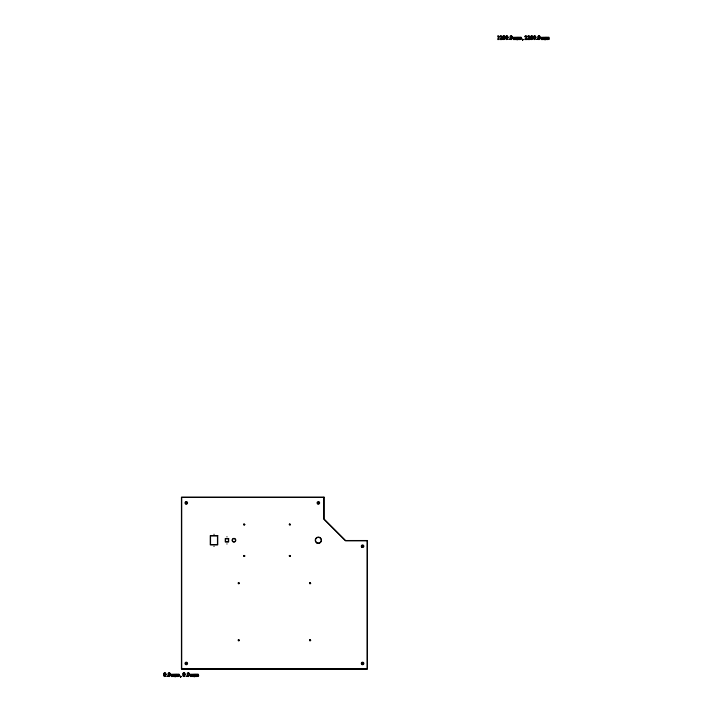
<?xml version="1.0" encoding="UTF-8"?>
<svg xmlns="http://www.w3.org/2000/svg" width="713" height="713" viewBox="0 0 713 713"><rect width="100%" height="100%" fill="white"/><g stroke="black" fill="none" stroke-linecap="round" stroke-linejoin="round"><path stroke-width="1.07" d="M214.06 534.509L214.007 534.224M289.924 525.107C291.412 524.51 288.988 523.208 289.318 524.777C292.597 524.697 287.749 523.565 289.834 524.545M289.915 556.488C291.412 555.926 289.023 554.562 289.309 556.14C292.606 556.104 287.758 554.919 289.834 555.917M186.289 503.717L187.145 502.861L186.289 502.005L185.549 502.433L186.289 503.717L186.289 502.861M318.354 503.717L319.21 502.861L318.782 502.121L317.499 502.861L318.354 503.717L318.354 502.861M244.194 525.116C246.003 524.411 242.99 523.271 243.784 524.937C246.885 524.242 241.974 523.877 244.194 524.545M226.966 536.951L226.966 536.666M214.007 546.523L214.007 546.238M226.966 544.081L226.966 543.796M244.194 556.488C245.914 555.944 243.204 554.545 243.721 556.229C246.921 555.864 242.055 555.079 244.194 555.917M362.569 547.076L363.425 546.22L362.569 545.365L361.83 546.648L362.569 547.076L362.569 546.22M238.775 583.876C240.486 583.332 237.803 581.915 238.294 583.608C241.502 583.27 236.645 582.45 238.775 583.305M310.084 583.876C311.777 583.368 309.166 581.906 309.594 583.59C312.82 583.332 307.971 582.405 310.084 583.305M238.775 640.916C240.495 640.372 237.786 638.973 238.302 640.657C241.502 640.301 236.636 639.508 238.775 640.345M186.289 664.311L187.145 663.455L186.289 662.6L185.433 663.455L186.289 664.311L186.289 663.455M310.084 640.916C311.768 640.417 309.175 638.946 309.594 640.63C312.82 640.39 307.971 639.445 310.084 640.345M362.569 664.311L363.309 663.883L362.997 662.716L362.142 662.716L361.83 663.883L362.569 664.311L362.569 663.455M545.115 39.554L545.133 37.201L549.019 37.281C550.267 40.186 547.629 40.427 548.582 37.441L547.548 37.557L547.976 39.554L546.675 39.554L547.031 37.486L546.006 37.548C547.825 40.677 542.308 40.534 544.081 37.441L543.048 37.557L543.466 39.554L542.165 39.554L542.531 37.486L541.497 37.548C542.183 43.047 539.563 36.042 541.47 37.352L544.509 37.281L545.008 39.554M517.264 39.554L517.273 37.201L521.167 37.281C522.415 40.186 519.777 40.427 520.731 37.441L519.697 37.557L520.125 39.554L518.823 39.554L519.18 37.486L518.155 37.548C519.973 40.677 514.456 40.534 516.221 37.441L515.187 37.557L515.615 39.554L514.314 39.554L514.67 37.486L513.645 37.548C514.331 43.047 511.711 36.042 513.618 37.352L516.658 37.281L517.157 39.554M194.435 676.521L194.444 674.168L198.339 674.248C199.587 677.154 196.948 677.395 197.902 674.409L196.868 674.525L197.296 676.521L195.995 676.521L196.351 674.453L195.317 674.516C197.144 677.644 191.628 677.502 193.392 674.409L192.358 674.525L192.786 676.521L191.485 676.521L191.842 674.453L190.817 674.516C191.503 680.024 188.856 672.965 190.79 674.329L193.829 674.248L194.328 676.521M175.273 676.521L175.291 674.168L179.177 674.248C180.425 677.154 177.787 677.395 178.74 674.409L177.706 674.525L178.134 676.521L176.833 676.521L177.189 674.453L176.164 674.516C177.983 677.644 172.466 677.502 174.23 674.409L173.206 674.525L173.624 676.521L172.323 676.521L172.68 674.453L171.655 674.516C172.341 680.024 169.703 672.965 171.628 674.329L174.667 674.248L175.166 676.521M164.133 673.571L164.142 675.701L164.819 676.423L165.389 675.96L165.452 673.544L164.792 672.778L164.133 673.571M168.482 673.571L168.482 675.701L169.159 676.423L169.739 675.96L169.801 673.544L169.141 672.778L168.482 673.571M183.294 673.571L183.294 675.701L183.972 676.423L184.551 675.96L184.614 673.544L183.954 672.778L183.294 673.571M187.644 673.571L187.644 675.701L188.321 676.423L188.892 675.96L188.954 673.544L188.303 672.778L187.644 673.571M503.226 36.604L503.226 38.734L503.904 39.447L504.474 38.992L504.537 36.577L503.886 35.81L503.226 36.604M506.123 36.604L506.123 38.734L506.809 39.447L507.38 38.992L507.442 36.577L506.783 35.81L506.123 36.604M510.472 36.604L510.472 38.734L511.15 39.447L511.72 38.992L511.782 36.577L511.132 35.81L510.472 36.604M531.078 36.604L531.078 38.734L531.764 39.447L532.335 38.992L532.397 36.577L531.738 35.81L531.078 36.604M533.975 36.604L533.984 38.734L534.661 39.447L535.231 38.992L535.294 36.577L534.634 35.81L533.975 36.604M538.324 36.604L538.324 38.734L539.001 39.447L539.581 38.992L539.643 36.577L538.983 35.81L538.324 36.604M166.102 674.578L164.783 676.575L163.865 676.067L163.74 673.348L164.81 672.626L165.817 673.313L166.102 674.578M170.452 674.578L169.133 676.575L168.215 676.067L168.081 673.348L169.159 672.626L170.166 673.313L170.452 674.578M185.264 674.578L183.945 676.575L183.027 676.067L182.893 673.348L183.972 672.626L184.979 673.313L185.264 674.578M189.613 674.578L188.285 676.575L187.376 676.067L187.243 673.348L188.312 672.626L189.328 673.313L189.613 674.578M505.196 37.611L503.877 39.607L502.959 39.099L502.825 36.381L503.895 35.659L504.911 36.345L505.196 37.611M508.093 37.611L506.774 39.607L505.856 39.099L505.731 36.381L506.8 35.659L507.808 36.345L508.093 37.611M512.442 37.611L511.114 39.607L510.205 39.099L510.071 36.381L511.141 35.659L512.157 36.345L512.442 37.611M533.048 37.611L531.729 39.607L530.811 39.099L530.686 36.381L531.755 35.659L532.763 36.345L533.048 37.611M535.944 37.611L534.625 39.607L533.707 39.099L533.582 36.381L534.652 35.659L535.659 36.345L535.944 37.611M540.294 37.611L538.975 39.607L538.057 39.099L537.932 36.381L539.001 35.659L540.008 36.345L540.294 37.611M497.959 39.046C497.674 40.998 500.187 38.208 498.449 35.686C496.203 36.033 499.314 36.782 497.959 39.046M180.888 676.61L180.46 677.35L181.111 676.468L180.38 676.04L180.888 676.61M522.879 39.643L522.451 40.383L523.101 39.5L522.371 39.072L522.879 39.643M502.077 36.693L500.366 39.117L502.3 38.734L502.059 39.554L499.795 39.554L501.569 36.933L500.802 36.069L499.804 36.809L500.276 35.9L501.783 35.953L502.077 36.693M527.032 36.693L525.321 39.117L527.255 38.734L527.014 39.554L524.75 39.554L526.524 36.933L525.757 36.069L524.759 36.809L525.231 35.9L526.738 35.953L527.032 36.693M529.928 36.693L528.217 39.117L530.151 38.734L529.911 39.554L527.647 39.554L529.429 36.933L528.663 36.069L527.656 36.809L528.137 35.9L529.634 35.953L529.928 36.693M167.591 676.272L166.949 676.272L167.591 676.272M186.753 676.272L186.111 676.272L186.753 676.272M509.581 39.304L508.939 39.304L509.581 39.304M537.433 39.304L536.791 39.304L537.433 39.304M324.059 497.157L181.441 497.157L181.441 669.159L367.418 669.159L367.418 540.516L345.573 540.516L324.059 519.002L324.059 497.157M323.773 497.442L181.726 497.442L181.726 668.874L367.133 668.874L367.133 540.802L345.457 540.802L323.773 519.126L323.773 497.442M217.75 535.597L210.255 535.597L210.255 544.866L217.75 544.866L217.75 535.597M217.465 535.882L210.54 535.882L210.54 544.58L217.465 544.58L217.465 535.882M228.677 538.52L225.255 538.52L225.255 541.942L228.677 541.942L228.677 538.52M228.392 538.805L225.54 538.805L225.54 541.657L228.392 541.657L228.392 538.805M232.643 541.541A1.854 1.854 0 0 0 235.745 540.712A1.854 1.854 0 0 0 233.472 538.44A1.854 1.854 0 0 0 232.643 541.541M361.91 664.552A1.283 1.283 0 0 0 363.853 663.473A1.283 1.283 0 0 0 361.946 662.332A1.283 1.283 0 0 0 361.91 664.552M185.514 664.471A1.283 1.283 0 0 0 187.564 663.625A1.283 1.283 0 0 0 185.799 662.27A1.283 1.283 0 0 0 185.514 664.471M361.874 547.299A1.283 1.283 0 0 0 363.853 546.283A1.283 1.283 0 0 0 361.99 545.08A1.283 1.283 0 0 0 361.874 547.299M185.451 503.833A1.283 1.283 0 0 0 187.555 503.102A1.283 1.283 0 0 0 185.87 501.649A1.283 1.283 0 0 0 185.451 503.833M316.652 542.86A3.137 3.137 0 0 0 321.492 540.392A3.137 3.137 0 0 0 316.929 537.433A3.137 3.137 0 0 0 316.652 542.86M317.463 503.788A1.283 1.283 0 0 0 319.602 503.173A1.283 1.283 0 0 0 318.007 501.631A1.283 1.283 0 0 0 317.463 503.788M232.848 541.336A1.569 1.569 0 0 0 235.468 540.632A1.569 1.569 0 0 0 233.552 538.716A1.569 1.569 0 0 0 232.848 541.336M316.813 542.62A2.852 2.852 0 0 0 321.206 540.374A2.852 2.852 0 0 0 317.062 537.691A2.852 2.852 0 0 0 316.813 542.62"/></g></svg>
